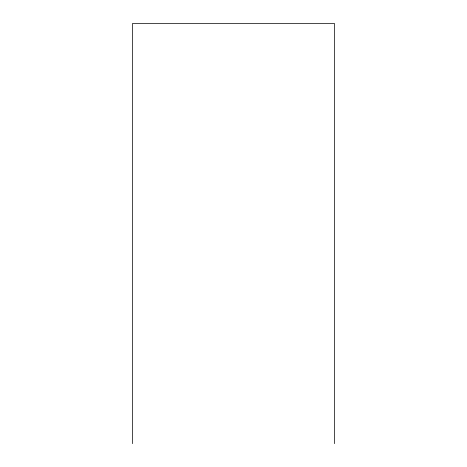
<?xml version="1.0" encoding="UTF-8"?>
<svg xmlns="http://www.w3.org/2000/svg" width="467" height="467" viewBox="0 0 467 467"><rect width="100%" height="100%" fill="white"/><g stroke="black" fill="none" stroke-linecap="round" stroke-linejoin="round"><path stroke-width="0.7" d="M334.354 443.65L334.354 23.35L132.646 23.35L132.646 443.65"/></g></svg>
